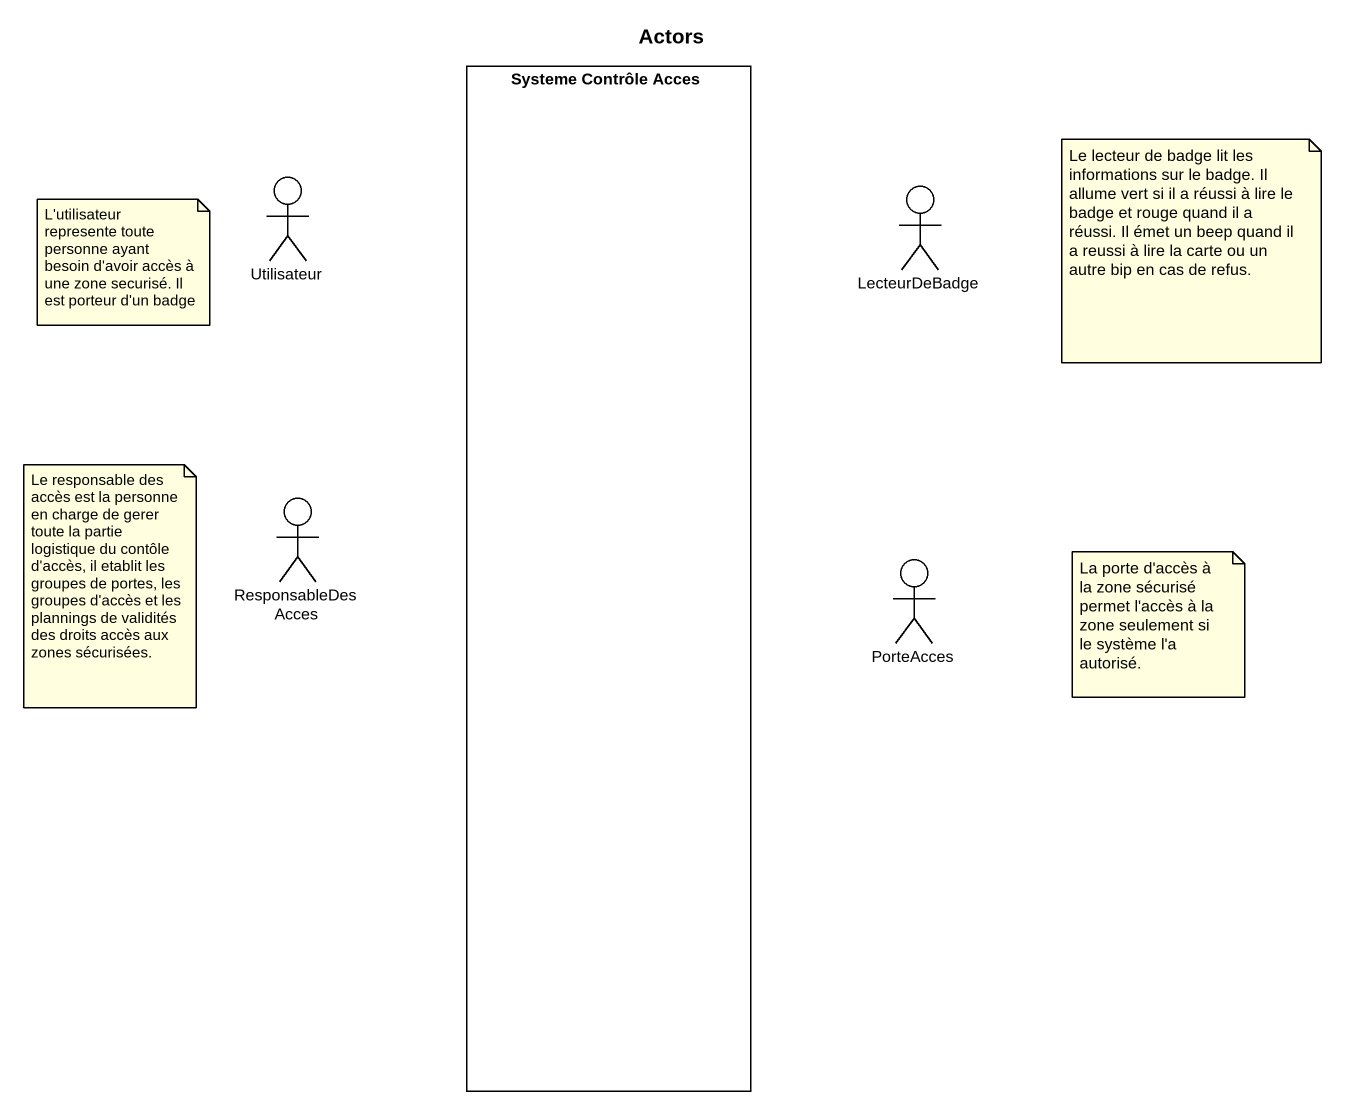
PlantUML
@startuml
title Actors
rectangle "Systeme Contrôle Acces" as Systeme_Contrôle_Acces
actor Utilisateur
actor LecteurDeBadge
actor ResponsableDesAcces
actor PorteAcces
note as N1
  Le lecteur de badge lit les informations sur le badge. Il allume vert si il a réussi à lire le badge et rouge quand il a réussi. Il émet un beep quand il a reussi à lire la carte ou un autre bip en cas de refus.
end note
note as N2
  L'utilisateur represente toute personne ayant besoin d'avoir accès à une zone securisé. Il est porteur d'un badge
end note
note as N3
  Le responsable des accès est la personne en charge de gerer toute la partie logistique du contôle d'accès, il etablit les groupes de portes, les groupes d'accès et les plannings de validités des droits accès aux zones sécurisées.
end note
note as N4
  La porte d'accès à la zone sécurisé permet l'accès à la zone seulement si le système l'a autorisé.
end note
@enduml
